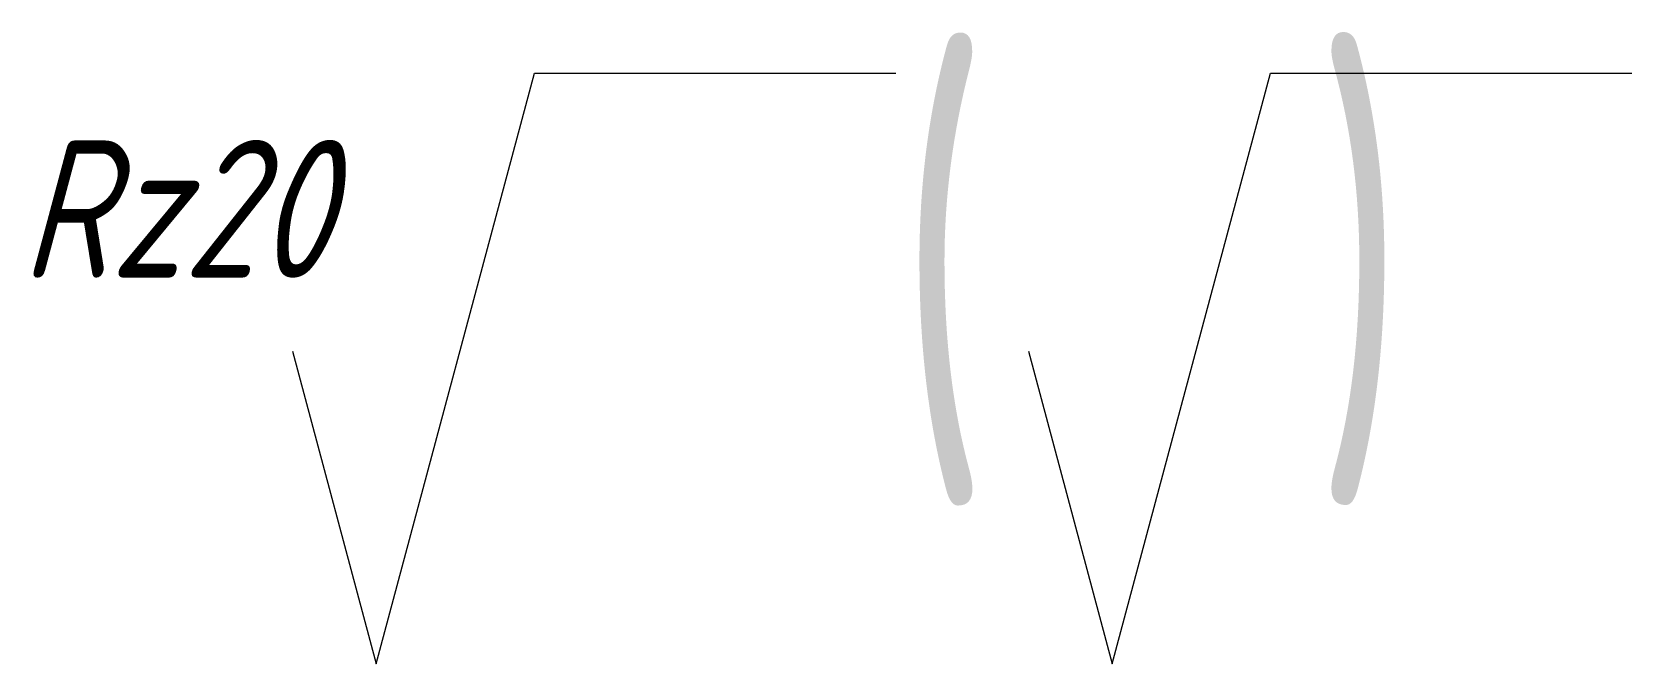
# Paper-space layout 'Лист' of a CAD drawing. Header units: millimetres. Extents: x 152.1 to 192.7, y 273.7 to 289.8.
import ezdxf

# ---------------------------------------------------------------- set-up
doc = ezdxf.new("R2010")
doc.units = ezdxf.units.MM
doc.layers.add('основная моя', color=9, linetype='Continuous', lineweight=15)
doc.styles.add('ЕСКД', font='eskd15.shx', dxfattribs={"width": 0.8, "height": 5})
doc.styles.add('стиль1', font='romans.shx', dxfattribs={"width": 0.75, "oblique": 15, "height": 3.5})

psp = doc.layouts.new('Лист')

# ---------------------------------------------------------------- linework, layer by layer
at = {"layer": 'основная моя', "color": 7, "lineweight": 0}
for p, q in [((160.824, 273.729), (164.846, 288.741)), ((164.846, 288.741), (174.036, 288.741)), ((179.537, 273.729), (183.559, 288.741)), ((183.559, 288.741), (192.748, 288.741)), ((158.695, 281.675), (160.824, 273.729)), ((177.407, 281.675), (179.537, 273.729))]:
    psp.add_line(p, q, dxfattribs=at)

# ---------------------------------------------------------------- texts
at = {"layer": 'основная моя', "color": 7, "lineweight": 0, "attachment_point": 1}
for s, width, insert, char_height, style in [('(  )', 33.42244, (174.036, 288.741), 10, 'ЕСКД'), ('Rz20', 11.09222, (151.783, 287.045), 3.5, 'стиль1')]:
    psp.add_mtext_dynamic_manual_height_columns(s, width=width, gutter_width=25, heights=[0], dxfattribs=dict(at, insert=insert, char_height=char_height, style=style))

doc.saveas('drawing.dxf')
